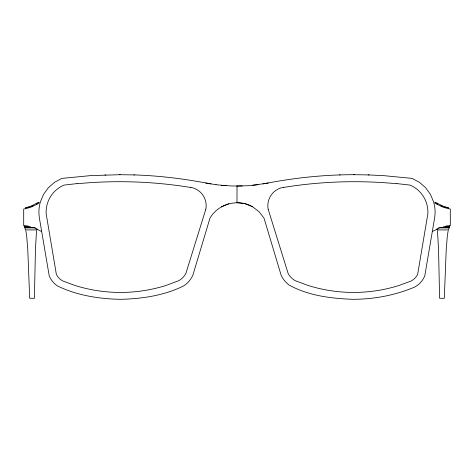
<?xml version="1.0" encoding="UTF-8"?>
<svg xmlns="http://www.w3.org/2000/svg" width="474" height="474" viewBox="0 0 474 474"><rect width="100%" height="100%" fill="white"/><g stroke="black" fill="none" stroke-linecap="round" stroke-linejoin="round"><path stroke-width="0.71" d="M36.913 228.509L36.759 229.914L25.389 229.914L24.974 227.804L35.574 227.804M36.534 230.666L35.443 249.525L34.389 298.324L29.678 298.235L27.776 249.525L26.609 235.222L25.797 230.666M448.203 230.666L447.391 235.222L446.224 249.525L444.304 298.324L439.599 298.235L438.557 249.525L437.466 230.666M434.765 202.386L435.458 202.285L443.314 206.326L448.363 207.796L448.161 208.661L443.018 207.162L436.874 204.223M205.769 209.419L185.903 273.362A17.763 17.757 -85 0 1 178.781 280.679L165.835 285.52A151.911 151.052 -35.5 0 1 75.123 285.502L62.864 281.005A15.192 15.127 -88.7 0 1 56.359 274.375L46.15 213.738A29.406 29.264 88.8 0 1 61.667 186.199L64.031 185.085L77.108 183.598M435.458 202.285L434.99 203.038L436.441 203.968M237.065 202.623L245.123 203.69L252.689 206.8C238.244 198.405 218.241 203.636 209.958 218.2L192.906 275.074C190.986 279.453 187.763 283.239 183.758 285.84C164.484 295.492 142.378 298.774 121.018 299.307L120.248 299.307C98.799 298.881 76.788 295.397 57.401 285.911C53.769 283.464 50.848 279.956 49.225 275.886L39.419 218.2A36.042 35.834 89.9 0 1 40.379 201.906L43.578 194.34L48.395 187.68L54.593 182.277L61.857 178.402L90.546 175.623L120.177 174.693M39.235 202.386L38.542 202.285L30.686 206.326L25.637 207.796L25.839 208.661L30.982 207.162L37.126 204.223M37.559 203.968L39.01 203.038L38.542 202.285M432.318 231.513L439.137 228.225M36.35 204.087L37.671 203.346M228.877 203.69L221.358 206.8M33.056 205.651L31.006 206.427M29.258 207.002L25.637 207.796M25.495 208.69L23.7 209.022L23.7 225.825M268.219 183.023L252.713 185.293M263.076 183.948C293.199 177.957 323.872 174.633 354.599 174.693M257.992 184.706L247.505 185.719L236.935 186.057M221.239 185.293L231.715 185.968L242.261 185.968M104.961 174.924L105.844 174.924M133.846 174.924L134.521 174.924C160.194 175.747 185.737 178.982 210.924 183.948M339.479 174.924L340.154 174.924M368.156 174.924L383.454 175.623L412.143 178.402L419.407 182.277L425.605 187.68L430.422 194.34L433.621 201.906A36.042 35.834 -89.9 0 1 434.581 218.2L424.775 275.886C422.867 280.667 419.176 284.667 414.632 287.078C395.446 295.231 374.573 299.147 353.752 299.307L352.982 299.307C331.243 298.513 308.177 295.746 288.939 284.933C285.532 282.391 282.806 278.961 281.094 275.074L264.042 218.2L259.094 211.748L252.642 206.8M24.684 226.252L28.351 226.252M445.649 226.252L449.316 226.252M24.684 226.311L28.351 226.311M445.649 226.311L449.316 226.311M34.211 227.727L24.684 227.727L24.684 225.606M439.789 227.727L449.316 227.727L449.316 225.606M438.426 227.804L449.026 227.804L448.611 229.914L437.241 229.914L437.087 228.509M448.363 207.796L444.742 207.002M353.823 174.693L369.039 174.924M119.401 174.693L134.521 174.924M226.495 185.719L216.008 184.706M396.892 183.598L409.969 185.085L412.344 186.181A29.406 29.264 -88.8 0 1 427.868 213.738L417.641 274.375A15.192 15.127 88.7 0 1 411.136 281.005L398.883 285.52A151.911 151.052 35.5 0 1 308.171 285.49L295.219 280.679A17.763 17.757 85 0 1 288.091 273.362L268.231 209.419M216.097 184.706L205.781 183.023M448.505 208.69L450.3 209.022L450.3 225.825M442.994 206.427L440.944 205.651M34.863 228.225L41.682 231.513M436.329 203.346L437.65 204.087M449.245 225.648L449.245 227.751M237 186.057L237 202.623M24.755 225.648L24.755 227.751M25.46 225.879A42.921 42.607 79.7 0 1 28.002 226.193M28.636 226.294A42.921 42.607 79.7 0 1 30.52 226.655M190.335 187.277A18.676 18.67 79.6 0 1 205.805 209.425M77.126 183.752A428.911 414.886 13.8 0 1 190.311 187.408M443.48 226.655A42.921 42.607 -79.7 0 1 445.364 226.294M445.998 226.193A42.921 42.607 -79.7 0 1 448.54 225.879M268.195 209.425A18.676 18.67 -79.6 0 1 283.665 187.277M283.689 187.408A428.911 414.886 -13.8 0 1 396.874 183.752"/></g></svg>
